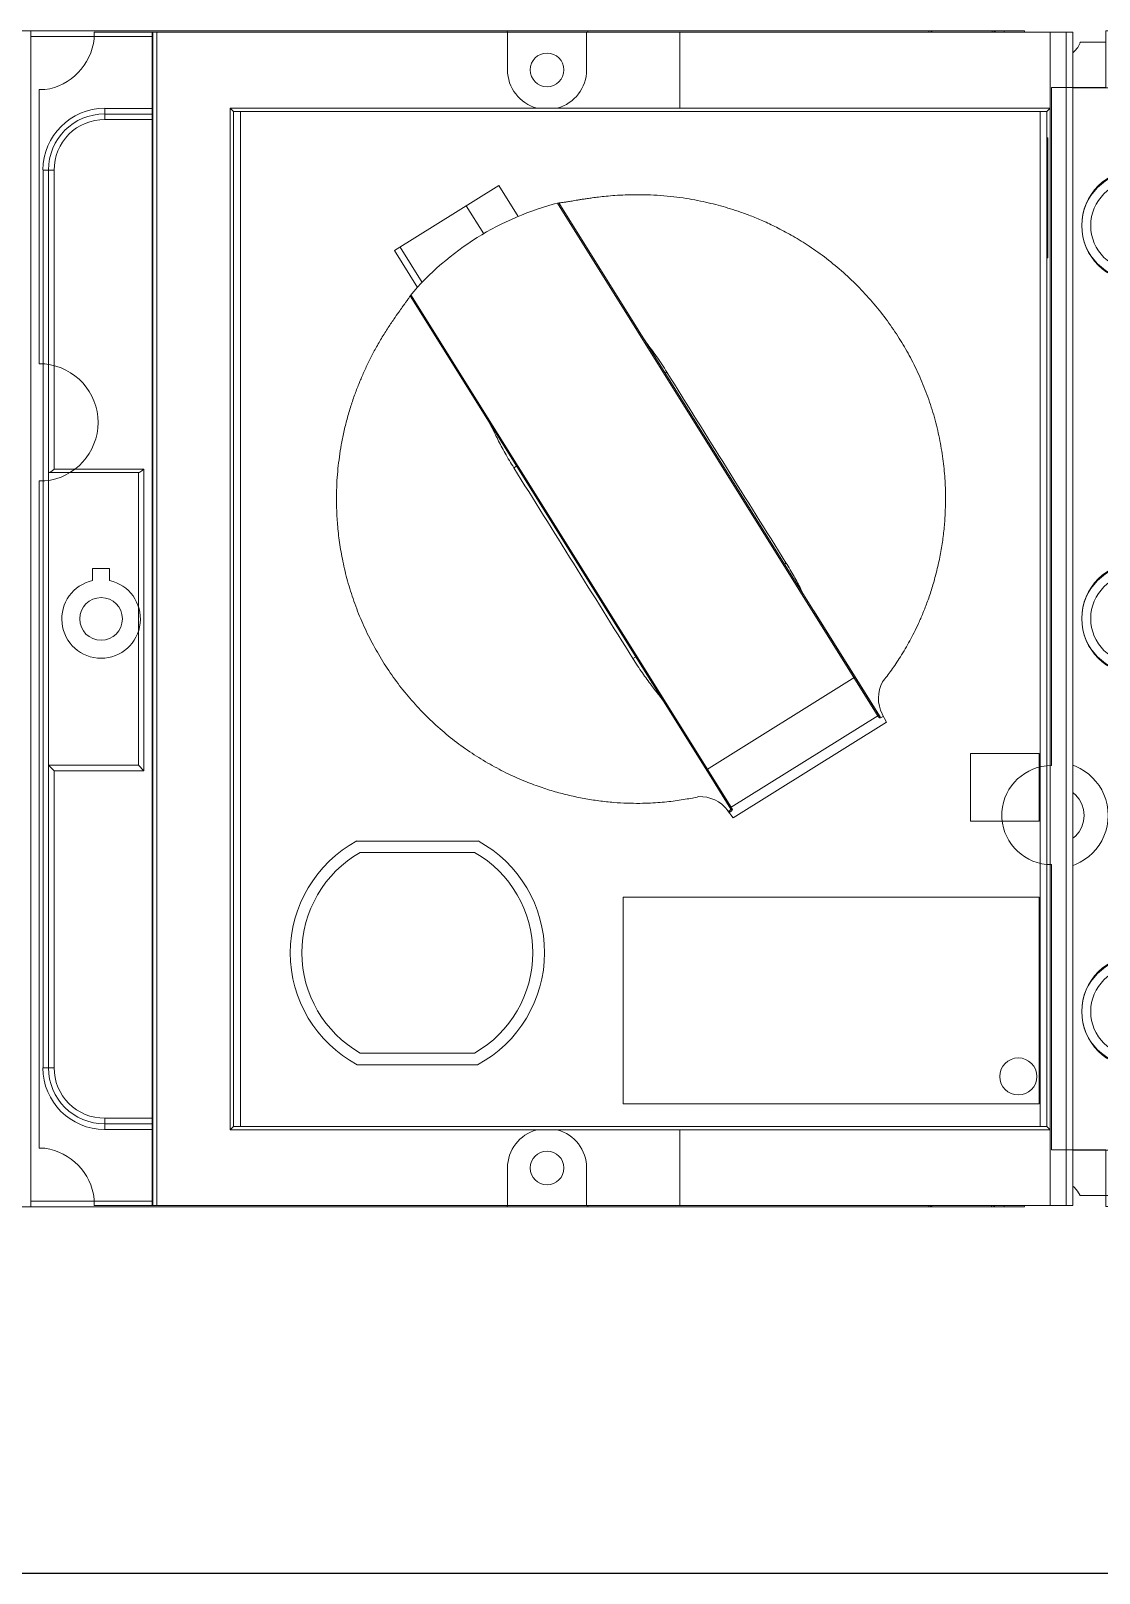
# Model space of a CAD drawing. Header units: millimetres. Extents: x 37984 to 70752, y 14140 to 37584.
# Drawn here: x 45511.4 to 45606.5, y 24539.4 to 24676.8 of the extents above; entities that cross this region are included whole.
import ezdxf

# ---------------------------------------------------------------- set-up
doc = ezdxf.new("R2010")
doc.units = ezdxf.units.MM
doc.set_wipeout_variables(frame=1)
doc.layers.add('000-PI-Oprema', color=30, linetype='Continuous', lineweight=5)
doc.layers.add('002-PI-Kabelska kanalica', color=150, linetype='Continuous')

# ---------------------------------------------------------------- blocks, each defined once
blk = doc.blocks.new('*U527')
at = {"layer": '002-PI-Kabelska kanalica'}
blk.add_line((-20, -100), (-20, 791), dxfattribs=at)
blk = doc.blocks.new('NSX160F C16F3TM100')
at = {"layer": '000-PI-Oprema'}
for p, q in [((45035.66, 41047.34), (45035.66, 41053.35)), ((44937.01, 41044.6), (44937.01, 41051.6)), ((45031.61, 41044.6), (45031.61, 41051.6)), ((44932.93, 41047.35), (44932.93, 41049.6)), ((44936.98, 41049.6), (44936.98, 41044.6)), ((44932.96, 41047.34), (44933.01, 41047.36)), ((44936.95, 41044.6), (44996.68, 41044.6)), ((44996.76, 41044.1), (44937.39, 41044.1)), ((44997.06, 41045.1), (44997.19, 41044.57)), ((45006.43, 41044.57), (45006.56, 41045.1)), ((45031.23, 41044.1), (45006.86, 41044.1)), ((45006.93, 41044.6), (45031.66, 41044.6)), ((44931.93, 40922.59), (44931.93, 41042.4)), ((45036.66, 40922.6), (45036.66, 41042.4)), ((44931.93, 41040.6), (44934.35, 41040.6)), ((44932.43, 41040.02), (44932.43, 41003.52)), ((44932.43, 41040.02), (44932.8, 41040.02)), ((44932.8, 41040.02), (44932.84, 41039.52)), ((45036.66, 41040.6), (45034.26, 41040.6)), ((45035.74, 41039.53), (45035.82, 41040.02)), ((45035.82, 41040.02), (45036.22, 41039.97)), ((45036.16, 41039.48), (45036.22, 41039.97)), ((44932.84, 41039.52), (44931.93, 41039.52)), ((45035.74, 41039.53), (45036.16, 41039.48)), ((45036.16, 41003.52), (45036.16, 41039.48)), ((45036.66, 41039.48), (45036.16, 41039.48)), ((44932.43, 41034.4), (45036.16, 41034.4)), ((45036.66, 41033.9), (44931.93, 41033.9)), ((44944.33, 41027.37), (44944.33, 41028.17)), ((44944.33, 41028.17), (45024.28, 41028.17)), ((45024.28, 41027.67), (44944.33, 41027.67)), ((45024.28, 41027.37), (45024.28, 41028.17)), ((44944.34, 41027.37), (45024.28, 41027.37)), ((44938.84, 41001.82), (44938.84, 41022.67)), ((44939.64, 41022.67), (44938.84, 41022.67)), ((44939.34, 41022.67), (44939.34, 41001.94)), ((44939.64, 41001.21), (44939.64, 41022.67)), ((45028.98, 41022.67), (45028.98, 41001.21)), ((45028.98, 41022.67), (45029.78, 41022.67)), ((45029.28, 41001.94), (45029.28, 41022.67)), ((45029.78, 41022.67), (45029.78, 41001.82)), ((44977.06, 41019.44), (44977.06, 40973.54)), ((44977.06, 41019.44), (44991.56, 41019.44)), ((44991.56, 40973.54), (44991.56, 41019.44)), ((44977.06, 41015.68), (44991.56, 41015.68)), ((44977.06, 41009.03), (44991.56, 41009.03)), ((44931.93, 41003.52), (44935.41, 41003.52)), ((44937.52, 41003.94), (44936.94, 41003.18)), ((44938.71, 41003.04), (44937.52, 41003.94)), ((44938.14, 41002.27), (44938.53, 41002.79)), ((44938.53, 41002.79), (44938.71, 41003.04)), ((45033.21, 41003.52), (45036.66, 41003.52)), ((44934.85, 41002.61), (44934.85, 41000.72)), ((44935.97, 41000.72), (44935.97, 41002.61)), ((45032.65, 41002.61), (45032.65, 41000.72)), ((45033.77, 41000.72), (45033.77, 41002.61)), ((44933.28, 41000.4), (44933.28, 40999.4)), ((44934.54, 41000.4), (44933.28, 41000.4)), ((44937.53, 41000.4), (44936.27, 41000.4)), ((44937.53, 40999.4), (44937.53, 41000.4)), ((45032.34, 41000.4), (45031.08, 41000.4)), ((45031.08, 41000.4), (45031.08, 40999.4)), ((45035.33, 41000.4), (45034.07, 41000.4)), ((45035.33, 40999.4), (45035.33, 41000.4)), ((44933.28, 40999.4), (44934.54, 40999.4)), ((44934.85, 40999.07), (44934.85, 40997.19)), ((44935.97, 40997.19), (44935.97, 40999.07)), ((44936.27, 40999.4), (44937.53, 40999.4)), ((44939.84, 40960.52), (44939.84, 40999.9)), ((45028.78, 40960.52), (45028.78, 40999.9)), ((45031.08, 40999.4), (45032.34, 40999.4)), ((45032.65, 40999.07), (45032.65, 40997.19)), ((45033.77, 40997.19), (45033.77, 40999.07)), ((45034.07, 40999.4), (45035.33, 40999.4)), ((44938.84, 40960.52), (44938.84, 40997.98)), ((44939.34, 40997.85), (44939.34, 40960.52)), ((45029.28, 40960.52), (45029.28, 40997.85)), ((45029.78, 40997.98), (45029.78, 40960.52)), ((45030.48, 40997.52), (45029.9, 40996.76)), ((44932.8, 40996.28), (44931.93, 40996.35)), ((44932.43, 40996.31), (44932.43, 40953.95)), ((44932.8, 40996.28), (44935.41, 40996.28)), ((45029.9, 40996.76), (45031.1, 40995.85)), ((45031.1, 40995.85), (45031.68, 40996.62)), ((45033.21, 40996.28), (45035.81, 40996.28)), ((45036.66, 40996.34), (45035.81, 40996.28)), ((45036.16, 40953.95), (45036.16, 40996.3)), ((44977.61, 40989.78), (44977.61, 40967.64)), ((44978.61, 40989.9), (44978.61, 40983.12)), ((44990.01, 40989.9), (44978.61, 40989.9)), ((44990.01, 40983.12), (44990.01, 40989.9)), ((44991.01, 40967.64), (44991.01, 40989.78)), ((44990.01, 40986.69), (44978.61, 40986.69)), ((44978.61, 40983.62), (44990.01, 40983.62)), ((44978.41, 40983.11), (44978.41, 40966.84)), ((44990.01, 40983.12), (44978.61, 40983.12)), ((44990.21, 40966.84), (44990.21, 40983.11)), ((44978.41, 40979.98), (44990.21, 40979.98)), ((44977.61, 40976.37), (44977.06, 40976.37)), ((44991.56, 40976.37), (44991.01, 40976.37)), ((44977.06, 40973.54), (44977.61, 40973.54)), ((44991.01, 40973.54), (44991.56, 40973.54)), ((44978.41, 40966.84), (44990.21, 40966.84)), ((44970.98, 40964.02), (44997.84, 40964.02)), ((44970.98, 40956.03), (44970.98, 40964.02)), ((44971.28, 40955.53), (44971.28, 40963.56)), ((44997.34, 40963.52), (44971.28, 40963.52)), ((44997.34, 40963.52), (44997.84, 40964.02)), ((44997.34, 40955.53), (44997.34, 40963.52)), ((44997.84, 40964.02), (44997.84, 40956.03)), ((44939.84, 40960.52), (44938.84, 40960.52)), ((45029.78, 40960.52), (45028.78, 40960.52)), ((44944.33, 40956.03), (44944.33, 40955.03)), ((44970.98, 40956.03), (44944.34, 40956.03)), ((44997.34, 40955.53), (44997.84, 40956.03)), ((45024.28, 40956.03), (44997.84, 40956.03)), ((45024.28, 40956.03), (45024.28, 40955.03)), ((44944.33, 40955.53), (45024.28, 40955.53)), ((45024.28, 40955.03), (44944.33, 40955.03)), ((45036.66, 40953.95), (44931.93, 40953.95))]:
    blk.add_line(p, q, dxfattribs=at)
for centre, radius in [((44949.28, 41052.3), 4), ((44984.28, 41052.3), 4), ((45019.28, 41052.3), 4), ((45001.81, 41045.1), 2.6), ((44935.41, 40999.9), 2.86), ((45033.21, 40999.9), 2.86)]:
    blk.add_circle(centre, radius, dxfattribs=at)
for centre, radius, start, end in [((44949.28, 41052.5), 5, 180, 0), ((44984.28, 41052.5), 5, 180, 0), ((45019.28, 41052.5), 5, 180, 0), ((45001.81, 41045.1), 4.75, 0, 180), ((44931.93, 41045), 2.6, 270.0345, 65.3479), ((44931.82, 41045.03), 2.58, 63.8114, 64.5062), ((45036.78, 41045), 2.6, 115.6384, 267.2443), ((44931.81, 41045.1), 5.17, 281.0087, 354.4501), ((44931.81, 41045.1), 5.67, 280.5107, 349.8418), ((44924.96, 41033.72), 16.19, 39.8734, 42.2194), ((45001.81, 41045.1), 5.15, 185.5715, 354.4285), ((45001.81, 41045.1), 4.65, 186.5624, 353.4375), ((45043.77, 41033.62), 16.34, 137.7915, 140.1157), ((45036.81, 41045.1), 5.67, 190.1582, 259.158), ((45036.81, 41045.1), 5.17, 185.5499, 258.9913), ((44932.43, 41039.52), 0.5, 90, 180), ((45036.16, 41039.48), 0.5, 0, 82.6857), ((44932.43, 41033.9), 0.5, 90, 180), ((45036.16, 41033.9), 0.5, 0, 90), ((44944.33, 41022.67), 5.49, 89.9939, 179.998), ((44944.33, 41022.67), 4.99, 89.997, 180.0037), ((45024.28, 41022.67), 5.49, 359.9939, 89.998), ((45024.28, 41022.67), 4.99, 359.997, 90.0037), ((44944.33, 41022.67), 4.69, 89.9701, 180.0231), ((45024.28, 41022.67), 4.69, 359.9702, 90.023), ((44935.41, 40999.9), 3.62, 64.9644, 90), ((45033.21, 40999.9), 3.62, 90, 221.0356), ((44935.41, 40999.9), 2.77, 78.2703, 101.7297), ((44935.41, 40999.9), 3.62, 270, 41.0356), ((44947.33, 40969.22), 33.68, 103.7227, 104.5999), ((44935.41, 40999.9), 3.93, 330.7853, 29.2147), ((44935.41, 40999.9), 4.43, 332.5175, 27.4825), ((45033.21, 40999.9), 4.43, 152.5175, 207.4825), ((45021.12, 40968.57), 34.35, 75.4086, 76.2687), ((45033.21, 40999.9), 3.93, 150.7853, 209.2147), ((45033.21, 40999.9), 2.77, 78.2703, 101.7297), ((44935.41, 40999.9), 1, 124.2289, 150), ((44935.41, 40999.9), 1, 30, 55.7711), ((45033.21, 40999.9), 1, 124.2289, 150), ((45033.21, 40999.9), 1, 30, 55.7711), ((44935.41, 40999.9), 1, 210, 235.7711), ((44935.41, 40999.9), 1, 304.2289, 330), ((45033.21, 40999.9), 1, 210, 235.7711), ((45033.21, 40999.9), 1, 304.2289, 330), ((44947.49, 41031.23), 34.35, 255.4086, 256.2687), ((45021.29, 41030.57), 33.68, 283.7227, 284.5999), ((44935.41, 40999.9), 2.77, 258.2703, 281.7297), ((45033.21, 40999.9), 3.62, 244.9644, 270), ((45033.21, 40999.9), 2.77, 258.2703, 281.7297), ((44978.61, 40985.64), 4.26, 90.0536, 103.6308), ((44990, 40985.64), 4.26, 76.3687, 89.949), ((44978.61, 40981.7), 1.42, 89.9897, 98.091), ((44990.01, 40981.7), 1.42, 81.9173, 90.002), ((44978.41, 40967.64), 0.8, 180, 270), ((44990.21, 40967.64), 0.8, 270, 0), ((44944.33, 40960.52), 5.5, 179.9883, 269.9587), ((44944.33, 40960.52), 5, 179.9983, 269.9926), ((44944.33, 40960.52), 4.5, 179.9877, 270.0155), ((45024.28, 40960.52), 4.5, 269.9837, 0.0101), ((45024.28, 40960.52), 5.5, 269.9883, 359.9587), ((45024.28, 40960.52), 5, 269.9982, 359.9925)]:
    blk.add_arc(centre, radius, start, end, dxfattribs=at)
for points, knots in [([(44977.61, 40985.57), (44977.61, 40985.71), (44977.66, 40985.98), (44977.87, 40986.35), (44978.19, 40986.62), (44978.47, 40986.69), (44978.61, 40986.69)], [0, 0, 0, 0, 0.251409, 0.499988, 0.748546, 1, 1, 1, 1]), ([(44990.01, 40986.69), (44990.15, 40986.69), (44990.43, 40986.62), (44990.75, 40986.35), (44990.96, 40985.98), (44991.01, 40985.71), (44991.01, 40985.57)], [0, 0, 0, 0, 0.251711, 0.500243, 0.748648, 1, 1, 1, 1]), ([(44977.89, 40983.33), (44977.99, 40983.42), (44978.21, 40983.57), (44978.48, 40983.62), (44978.61, 40983.62)], [0, 0, 0, 0, 0.496866, 1, 1, 1, 1]), ([(44990.01, 40983.62), (44990.14, 40983.62), (44990.41, 40983.57), (44990.63, 40983.42), (44990.73, 40983.33)], [0, 0, 0, 0, 0.503134, 1, 1, 1, 1]), ([(44977.61, 40982.66), (44977.61, 40982.79), (44977.66, 40983.04), (44977.8, 40983.24), (44977.89, 40983.33)], [0, 0, 0, 0, 0.496863, 1, 1, 1, 1]), ([(44977.61, 40982.16), (44977.61, 40982.28), (44977.65, 40982.51), (44977.82, 40982.8), (44978.09, 40983.02), (44978.3, 40983.09), (44978.41, 40983.11)], [0, 0, 0, 0, 0.25473, 0.508133, 0.758057, 1, 1, 1, 1]), ([(44990.21, 40983.11), (44990.32, 40983.09), (44990.53, 40983.02), (44990.79, 40982.8), (44990.97, 40982.51), (44991.01, 40982.28), (44991.01, 40982.16)], [0, 0, 0, 0, 0.241935, 0.49187, 0.745282, 1, 1, 1, 1]), ([(44990.73, 40983.33), (44990.81, 40983.24), (44990.96, 40983.04), (44991.01, 40982.79), (44991.01, 40982.66)], [0, 0, 0, 0, 0.503137, 1, 1, 1, 1]), ([(44978.41, 40979.98), (44978.3, 40979.98), (44978.1, 40979.94), (44977.83, 40979.77), (44977.65, 40979.52), (44977.61, 40979.32), (44977.61, 40979.22)], [0, 0, 0, 0, 0.255811, 0.508261, 0.755872, 1, 1, 1, 1]), ([(44990.21, 40979.98), (44990.31, 40979.98), (44990.52, 40979.94), (44990.79, 40979.77), (44990.97, 40979.52), (44991.01, 40979.32), (44991.01, 40979.22)], [0, 0, 0, 0, 0.255811, 0.508261, 0.755872, 1, 1, 1, 1]), ([(44971.19, 40963.72), (44971.18, 40963.74), (44971.11, 40963.84), (44971.03, 40963.94), (44970.98, 40964.02)], [0, 0, 0, 0, 0.233527, 1, 1, 1, 1]), ([(44971.28, 40963.56), (44971.28, 40963.57), (44971.27, 40963.59), (44971.24, 40963.65), (44971.22, 40963.69), (44971.19, 40963.72)], [0, 0, 0, 0, 0.178263, 0.411931, 1, 1, 1, 1]), ([(44971.2, 40955.73), (44971.18, 40955.76), (44971.11, 40955.86), (44971.03, 40955.95), (44970.98, 40956.03)], [0, 0, 0, 0, 0.233104, 1, 1, 1, 1]), ([(44971.28, 40955.57), (44971.28, 40955.58), (44971.27, 40955.61), (44971.24, 40955.66), (44971.22, 40955.7), (44971.2, 40955.73)], [0, 0, 0, 0, 0.178581, 0.412097, 1, 1, 1, 1])]:
    blk.add_open_spline(points, degree=3, knots=knots, dxfattribs=at)
blk = doc.blocks.new('LV429337T')
at = {"layer": '000-PI-Oprema'}
for p, q in [((45912.73, 38133.85), (45912.73, 38133.35)), ((45972.16, 38133.85), (45912.73, 38133.85)), ((45972.16, 38133.85), (45972.16, 38133.35)), ((45982.57, 38133.85), (45982.57, 38133.35)), ((46007.01, 38133.85), (45982.57, 38133.85)), ((46007.01, 38133.85), (46007.01, 38133.35)), ((45964.36, 38129.1), (45963.28, 38129.1)), ((45964.36, 38127.6), (45964.36, 38129.1)), ((45907.61, 38128.97), (45908.19, 38128.97)), ((46012.11, 38128.98), (46011.53, 38128.98)), ((45963.28, 38127.6), (45964.36, 38127.6))]:
    blk.add_line(p, q, dxfattribs=at)
blk.add_circle((45959.86, 38128.35), 1.9, dxfattribs=at)
for centre, radius, start, end in [((45907.61, 38134.1), 5.17, 276.4253, 351.6588), ((45977.36, 38133.85), 5.23, 185.4875, 354.5125), ((46012.11, 38134.1), 5.16, 188.3625, 263.5584), ((45959.86, 38128.35), 3.5, 12.3736, 347.6264)]:
    blk.add_arc(centre, radius, start, end, dxfattribs=at)
blk.add_wipeout([(45907.61, 38123.79), (46012.11, 38123.79), (46012.11, 38041.85), (45907.61, 38041.85)]).dxf.layer = '000-PI-Oprema'
for p, q in [((45907.61, 38041.85), (45907.61, 38128.97)), ((46012.11, 38041.85), (46012.11, 38128.98)), ((45907.61, 38123.79), (46012.11, 38123.79)), ((45907.61, 38123.74), (46012.11, 38123.74)), ((46012.11, 38123.38), (45907.61, 38123.38)), ((45914.36, 38043.85), (45914.36, 38116.85)), ((45914.36, 38116.85), (45914.66, 38116.56)), ((45914.36, 38116.85), (46005.36, 38116.85)), ((46005.36, 38116.85), (46005.06, 38116.56)), ((46005.36, 38043.85), (46005.36, 38116.85)), ((45914.66, 38116.55), (45914.66, 38044.15)), ((45914.66, 38116.55), (46005.06, 38116.55)), ((46005.06, 38115.95), (45914.66, 38115.95)), ((46005.06, 38044.15), (46005.06, 38116.55)), ((45920.16, 38105.55), (45920.16, 38094.83)), ((45921.2, 38095.1), (45921.2, 38105.29)), ((45939.06, 38105.29), (45939.06, 38095.1)), ((45940.08, 38094.8), (45940.08, 38105.59)), ((45989.39, 38100.19), (45992.67, 38102.23)), ((45992.97, 38101.74), (45989.83, 38099.78)), ((45998.47, 38092.93), (45992.67, 38102.23)), ((45988.65, 38100.84), (45943.05, 38072.36)), ((45943.08, 38072.26), (45988.73, 38100.77)), ((45994.17, 38094.28), (45996.66, 38095.84)), ((45907.61, 38092.17), (45910.96, 38092.17)), ((45995.71, 38091.21), (45998.47, 38092.93)), ((46012.11, 38092.17), (46008.76, 38092.17)), ((45973.48, 38091.36), (45973.32, 38091.61)), ((45951.17, 38059.16), (45996.89, 38087.71)), ((45951.3, 38059.12), (45996.91, 38087.61)), ((45996.92, 38087.59), (45985.53, 38080.48)), ((45907.61, 38085.13), (45910.96, 38085.13)), ((46012.11, 38085.13), (46008.76, 38085.13)), ((45916.66, 38081.86), (45916.66, 38044.85)), ((45935.07, 38081.86), (45916.66, 38081.86)), ((45935.07, 38044.85), (45935.07, 38081.86)), ((45956.33, 38081.01), (45956.49, 38080.75)), ((45984.44, 38079.8), (45985.49, 38080.47)), ((45981.83, 38077.98), (45981.74, 38078.13)), ((45907.61, 38076.83), (45914.36, 38076.83)), ((46005.36, 38076.83), (46012.11, 38076.83)), ((45942.93, 38072.29), (45946.42, 38074.47)), ((45954.68, 38061.24), (45946.42, 38074.47)), ((45942.15, 38072.07), (45942.81, 38072.58)), ((45942.15, 38072.07), (45950.66, 38058.44)), ((45942.61, 38072.42), (45942.61, 38072.42)), ((45942.61, 38072.42), (45942.61, 38072.41)), ((45942.96, 38072.31), (45942.93, 38072.29)), ((45942.99, 38072.32), (45942.96, 38072.31)), ((45942.99, 38072.32), (45942.96, 38072.31)), ((45943.05, 38072.36), (45942.99, 38072.32)), ((45943.02, 38072.22), (45943.08, 38072.26)), ((45943.02, 38072.22), (45943.09, 38072.26)), ((45943.12, 38072.4), (45943.03, 38072.35)), ((45951.24, 38059.21), (45943.08, 38072.26)), ((45964.75, 38067.52), (45964.84, 38067.37)), ((45964.84, 38067.37), (45964.87, 38067.39)), ((45960.57, 38064.89), (45951.15, 38059.01)), ((45951.17, 38059.16), (45951.24, 38059.21)), ((45951.39, 38058.82), (45950.66, 38058.44)), ((45984.85, 38057.3), (45984.66, 38057.18)), ((45941.86, 38050.95), (45947.86, 38050.95)), ((45941.86, 38044.85), (45941.86, 38050.95)), ((45947.86, 38050.95), (45947.86, 38044.85)), ((45914.36, 38043.85), (45914.66, 38044.15)), ((45914.66, 38044.75), (46005.06, 38044.75)), ((46005.06, 38044.15), (45914.66, 38044.15)), ((45916.66, 38044.85), (45935.07, 38044.85)), ((45947.86, 38044.85), (45941.86, 38044.85)), ((45992.03, 38044.13), (45992.01, 38044.08)), ((45992.01, 38044.08), (46002.71, 38044.08)), ((46002.71, 38044.13), (45992.03, 38044.13)), ((46002.71, 38044.08), (46002.71, 38044.13)), ((46005.06, 38044.15), (46005.36, 38043.85)), ((45907.61, 38043.85), (46012.11, 38043.85)), ((45907.61, 38042.45), (46012.11, 38042.45)), ((45907.61, 38041.85), (46012.11, 38041.85))]:
    blk.add_line(p, q, dxfattribs=at)
for centre, radius in [((45910.96, 38088.65), 1.5), ((46008.76, 38088.65), 1.5), ((45919.11, 38046.7), 1.65)]:
    blk.add_circle(centre, radius, dxfattribs=at)
for centre, radius, start, end in [((45930.13, 38100.19), 11.32, 28.4572, 151.7288), ((45930.13, 38100.19), 10.28, 29.691, 150.309), ((45972.14, 38081.33), 25.56, 49.7802, 49.8164), ((45972.14, 38081.33), 25.56, 14.2297, 49.7646), ((45930.13, 38100.19), 11.32, 208.2712, 331.5428), ((45930.13, 38100.19), 10.28, 209.691, 330.309), ((45940.94, 38075.04), 3.1, 307.1542, 2.2131), ((45943.17, 38072.32), 0.1, 121.996, 211.9995), ((45941.87, 38106.38), 45.31, 296.4469, 297.1138), ((45951.32, 38059.26), 0.1, 211.9706, 301.976), ((45952.8, 38056.09), 3.06, 61.4681, 117.3375)]:
    blk.add_arc(centre, radius, start, end, dxfattribs=at)
for centre, start_param, end_param in [((45910.96, 38088.65), -2.880063, -1.570796), ((46008.76, 38088.65), -1.570796, -0.26153), ((45910.96, 38088.65), 1.570796, 2.879911), ((46008.76, 38088.65), 0.261682, 1.570796)]:
    blk.add_ellipse(centre, major_axis=(-3.52, 0), ratio=0.999924, start_param=start_param, end_param=end_param, dxfattribs=at)
for points, knots in [([(45988.63, 38100.85), (45988.6, 38100.87), (45988.54, 38100.9), (45988.43, 38100.97), (45988.3, 38101.06), (45988.13, 38101.18), (45987.9, 38101.34), (45987.58, 38101.57), (45987.13, 38101.89), (45986.49, 38102.34), (45985.67, 38102.88), (45984.73, 38103.47), (45983.75, 38104.02), (45982.79, 38104.52), (45981.85, 38104.96), (45980.89, 38105.37), (45979.89, 38105.76), (45978.81, 38106.13), (45977.66, 38106.46), (45976.51, 38106.75), (45975.38, 38106.97), (45974.3, 38107.14), (45973.24, 38107.27), (45972.15, 38107.36), (45970.97, 38107.4), (45969.67, 38107.39), (45968.22, 38107.31), (45966.64, 38107.14), (45964.96, 38106.84), (45963.21, 38106.42), (45961.43, 38105.86), (45959.65, 38105.17), (45957.92, 38104.35), (45956.26, 38103.41), (45954.66, 38102.36), (45953.15, 38101.19), (45951.71, 38099.92), (45950.38, 38098.55), (45949.14, 38097.09), (45948.01, 38095.55), (45947.02, 38093.95), (45946.16, 38092.35), (45945.46, 38090.79), (45944.9, 38089.32), (45944.47, 38087.96), (45944.13, 38086.66), (45943.86, 38085.35), (45943.65, 38084.04), (45943.51, 38082.75), (45943.44, 38081.54), (45943.43, 38080.44), (45943.45, 38079.47), (45943.51, 38078.61), (45943.58, 38077.81), (45943.68, 38077.07), (45943.79, 38076.37), (45943.9, 38075.74), (45943.99, 38075.35), (45944.03, 38075.16)], [0, 0, 0, 0, 0.001432, 0.003332, 0.005598, 0.008505, 0.012457, 0.018033, 0.026055, 0.037473, 0.052535, 0.069713, 0.086737, 0.102661, 0.117857, 0.133048, 0.148891, 0.16586, 0.183845, 0.201872, 0.218914, 0.234884, 0.250425, 0.266412, 0.283695, 0.30293, 0.32448, 0.348212, 0.373548, 0.400256, 0.428202, 0.456666, 0.485031, 0.513308, 0.541646, 0.570031, 0.598396, 0.626754, 0.655229, 0.683674, 0.711587, 0.738715, 0.764556, 0.787891, 0.808558, 0.828016, 0.847662, 0.867732, 0.887334, 0.905408, 0.921626, 0.936005, 0.948642, 0.960216, 0.971442, 0.982172, 0.991624, 1, 1, 1, 1]), ([(45973.32, 38091.61), (45973.75, 38091.88), (45974.39, 38092.26), (45975.24, 38092.72), (45975.83, 38093.03), (45976.36, 38093.29), (45976.81, 38093.51), (45977.13, 38093.67), (45977.34, 38093.78), (45977.42, 38093.83), (45977.46, 38093.85)], [0, 0, 0, 0, 0.323493, 0.475764, 0.616775, 0.742797, 0.850497, 0.937007, 0.971561, 1, 1, 1, 1]), ([(45984.85, 38057.3), (45985.38, 38057.63), (45986.43, 38058.35), (45987.93, 38059.53), (45989.37, 38060.84), (45990.72, 38062.25), (45991.96, 38063.74), (45993.04, 38065.25), (45993.93, 38066.69), (45994.66, 38068.03), (45995.24, 38069.26), (45995.71, 38070.38), (45996.09, 38071.39), (45996.39, 38072.31), (45996.65, 38073.2), (45996.88, 38074.09), (45997.09, 38075.02), (45997.28, 38076.03), (45997.43, 38077.11), (45997.55, 38078.26), (45997.63, 38079.44), (45997.65, 38080.58), (45997.63, 38081.64), (45997.58, 38082.56), (45997.51, 38083.36), (45997.44, 38084.03), (45997.37, 38084.59), (45997.3, 38085.05), (45997.25, 38085.43), (45997.19, 38085.76), (45997.15, 38086.05), (45997.1, 38086.3), (45997.06, 38086.53), (45997.03, 38086.73), (45997, 38086.9), (45996.98, 38087.06), (45996.95, 38087.21), (45996.94, 38087.35), (45996.92, 38087.47), (45996.92, 38087.55), (45996.92, 38087.59), (45996.92, 38087.59)], [0, 0, 0, 0, 0.053824, 0.109352, 0.165053, 0.221288, 0.277787, 0.331936, 0.380806, 0.424308, 0.463352, 0.498082, 0.528752, 0.556348, 0.58238, 0.608339, 0.635463, 0.664696, 0.696424, 0.730145, 0.764571, 0.798012, 0.828661, 0.855405, 0.878208, 0.897454, 0.913544, 0.926845, 0.937742, 0.947003, 0.955304, 0.962794, 0.969354, 0.975012, 0.980037, 0.984689, 0.989018, 0.992975, 0.996542, 0.999663, 1, 1, 1, 1]), ([(45952.5, 38078.27), (45952.54, 38078.29), (45952.62, 38078.35), (45952.81, 38078.48), (45953.09, 38078.7), (45953.49, 38079.01), (45954.14, 38079.51), (45954.88, 38080.05), (45955.68, 38080.6), (45956.11, 38080.87), (45956.33, 38081.01)], [0, 0, 0, 0, 0.028331, 0.062777, 0.149087, 0.256623, 0.382537, 0.675912, 0.836111, 1, 1, 1, 1]), ([(45984.44, 38079.8), (45984.05, 38079.5), (45983.2, 38078.87), (45982.31, 38078.28), (45981.83, 38077.98)], [0, 0, 0, 0, 0.469137, 1, 1, 1, 1]), ([(45942.61, 38072.41), (45942.65, 38072.37), (45942.71, 38072.3), (45942.78, 38072.22), (45942.83, 38072.18), (45942.86, 38072.16), (45942.88, 38072.15), (45942.89, 38072.15), (45942.9, 38072.15)], [0, 0, 0, 0, 0.413864, 0.715316, 0.824394, 0.906432, 0.963121, 1, 1, 1, 1]), ([(45942.88, 38072.3), (45942.87, 38072.31), (45942.84, 38072.33), (45942.78, 38072.39), (45942.73, 38072.45), (45942.7, 38072.49)], [0, 0, 0, 0, 0.164425, 0.385359, 1, 1, 1, 1]), ([(45942.93, 38072.29), (45942.92, 38072.29), (45942.9, 38072.29), (45942.89, 38072.3), (45942.88, 38072.3)], [0, 0, 0, 0, 0.376976, 1, 1, 1, 1]), ([(45942.89, 38072.25), (45942.89, 38072.24), (45942.88, 38072.23), (45942.88, 38072.19), (45942.89, 38072.17), (45942.9, 38072.15)], [0, 0, 0, 0, 0.256957, 0.514015, 1, 1, 1, 1]), ([(45942.93, 38072.29), (45942.92, 38072.29), (45942.91, 38072.28), (45942.9, 38072.26), (45942.89, 38072.25)], [0, 0, 0, 0, 0.237009, 1, 1, 1, 1]), ([(45964.84, 38067.37), (45964.65, 38067.25), (45964.25, 38067), (45963.48, 38066.56), (45962.9, 38066.25), (45962.52, 38066.06)], [0, 0, 0, 0, 0.262458, 0.520202, 1, 1, 1, 1]), ([(45951.04, 38059.07), (45951.06, 38059.09), (45951.1, 38059.12), (45951.15, 38059.15), (45951.17, 38059.16)], [0, 0, 0, 0, 0.500851, 1, 1, 1, 1]), ([(45951.06, 38058.98), (45951.05, 38059), (45951.04, 38059.03), (45951.04, 38059.06), (45951.04, 38059.07)], [0, 0, 0, 0, 0.581997, 1, 1, 1, 1]), ([(45951.04, 38059.07), (45951.04, 38059.06), (45951.04, 38059.05), (45951.05, 38059.02), (45951.07, 38059.01), (45951.11, 38059), (45951.13, 38059), (45951.15, 38059.01)], [0, 0, 0, 0, 0.134401, 0.297426, 0.506507, 0.654921, 1, 1, 1, 1]), ([(45951.15, 38059.01), (45951.17, 38059.04), (45951.22, 38059.07), (45951.27, 38059.11), (45951.3, 38059.12)], [0, 0, 0, 0, 0.502852, 1, 1, 1, 1]), ([(45951.17, 38058.7), (45951.15, 38058.75), (45951.11, 38058.85), (45951.07, 38058.94), (45951.06, 38058.98)], [0, 0, 0, 0, 0.576386, 1, 1, 1, 1]), ([(45984.66, 38057.18), (45984.16, 38056.87), (45983.1, 38056.26), (45981.42, 38055.45), (45979.64, 38054.73), (45977.81, 38054.15), (45975.97, 38053.7), (45974.15, 38053.4), (45972.4, 38053.22), (45970.76, 38053.16), (45969.26, 38053.2), (45967.87, 38053.3), (45966.53, 38053.47), (45965.19, 38053.71), (45963.87, 38054.02), (45962.61, 38054.37), (45961.46, 38054.76), (45960.41, 38055.17), (45959.48, 38055.57), (45958.66, 38055.97), (45957.91, 38056.36), (45957.19, 38056.76), (45956.51, 38057.18), (45955.88, 38057.59), (45955.3, 38057.99), (45954.77, 38058.38), (45954.43, 38058.65), (45954.26, 38058.79)], [0, 0, 0, 0, 0.053857, 0.113086, 0.17262, 0.232105, 0.290597, 0.347695, 0.402676, 0.453539, 0.499266, 0.541342, 0.582579, 0.624809, 0.667159, 0.707733, 0.745544, 0.780222, 0.811439, 0.839254, 0.864893, 0.890123, 0.915185, 0.938671, 0.960046, 0.980315, 1, 1, 1, 1])]:
    blk.add_open_spline(points, degree=3, knots=knots, dxfattribs=at)
for points in [[(45973.32, 38091.61), (45967.66, 38088.07), (45961.99, 38084.54), (45956.33, 38081.01)], [(45964.87, 38067.39), (45970.52, 38070.92), (45976.17, 38074.45), (45981.83, 38077.98)], [(45942.9, 38072.15), (45942.94, 38072.17), (45942.98, 38072.2), (45943.02, 38072.22)]]:
    blk.add_open_spline(points, degree=3, dxfattribs=at)
blk = doc.blocks.new('LV429517')
at = {"layer": '000-PI-Oprema'}
for p, q in [((47879.24, 38468.75), (47879.24, 38470.9)), ((47879.24, 38470.9), (47909.24, 38470.9)), ((47889.24, 38470.9), (47889.24, 38468.75)), ((47899.24, 38468.75), (47899.24, 38470.9)), ((47909.24, 38470.9), (47909.24, 38468.75)), ((47914.24, 38468.75), (47914.24, 38470.9)), ((47914.24, 38470.9), (47944.24, 38470.9)), ((47924.24, 38470.9), (47924.24, 38468.75)), ((47934.24, 38468.75), (47934.24, 38470.9)), ((47944.24, 38470.9), (47944.24, 38468.75)), ((47949.24, 38468.75), (47949.24, 38470.9)), ((47949.24, 38470.9), (47979.24, 38470.9)), ((47959.24, 38470.9), (47959.24, 38468.75)), ((47969.24, 38468.75), (47969.24, 38470.9)), ((47979.24, 38470.9), (47979.24, 38468.75)), ((47876.89, 38393.35), (47876.89, 38468.75)), ((47876.89, 38468.75), (47911.36, 38468.75)), ((47911.36, 38456.13), (47911.36, 38468.75)), ((47912.36, 38468.75), (47912.36, 38456.09)), ((47912.36, 38468.75), (47946.36, 38468.75)), ((47946.36, 38456.13), (47946.36, 38468.75)), ((47947.36, 38468.75), (47947.36, 38456.09)), ((47947.36, 38468.75), (47981.59, 38468.75)), ((47981.59, 38393.35), (47981.59, 38468.75)), ((47876.89, 38468.26), (47911.36, 38468.26)), ((47911.36, 38468.15), (47912.36, 38468.15)), ((47912.36, 38468.26), (47946.36, 38468.26)), ((47946.36, 38468.15), (47947.36, 38468.15)), ((47947.36, 38468.26), (47981.59, 38468.26)), ((47911.36, 38396.65), (47911.36, 38449.37)), ((47912.36, 38449.41), (47912.36, 38396.65)), ((47946.36, 38396.65), (47946.36, 38449.37)), ((47947.36, 38449.41), (47947.36, 38396.65)), ((47981.59, 38420), (47876.89, 38420)), ((47879.39, 38407.3), (47879.39, 38406.05)), ((47883.39, 38407.3), (47879.39, 38407.3)), ((47883.39, 38406.05), (47883.39, 38407.3)), ((47979.09, 38407.3), (47975.09, 38407.3)), ((47975.09, 38407.3), (47975.09, 38406.05)), ((47979.09, 38406.05), (47979.09, 38407.3)), ((47880.59, 38405.31), (47880.59, 38406.3)), ((47880.59, 38406.3), (47882.19, 38406.3)), ((47882.19, 38406.3), (47882.19, 38405.31)), ((47976.29, 38406.3), (47977.89, 38406.3)), ((47976.29, 38405.31), (47976.29, 38406.3)), ((47977.89, 38406.3), (47977.89, 38405.31)), ((47943.74, 38403.6), (47934.74, 38403.6)), ((47934.74, 38403.6), (47934.74, 38398.4)), ((47943.74, 38398.4), (47943.74, 38403.6)), ((47958.74, 38403.6), (47949.74, 38403.6)), ((47949.74, 38403.6), (47949.74, 38398.4)), ((47958.74, 38398.4), (47958.74, 38403.6)), ((47882.29, 38402.4), (47880.48, 38402.4)), ((47934.74, 38402.4), (47937.09, 38402.4)), ((47941.61, 38401.6), (47943.74, 38401.6)), ((47941.61, 38398.85), (47941.61, 38401.6)), ((47949.74, 38401.6), (47951.86, 38401.6)), ((47951.86, 38401.6), (47951.86, 38398.85)), ((47956.39, 38402.4), (47958.74, 38402.4)), ((47976.18, 38402.4), (47977.99, 38402.4)), ((47938.59, 38398.4), (47938.59, 38400.9)), ((47954.85, 38400.9), (47954.85, 38398.4)), ((47889.44, 38398.6), (47889.44, 38396)), ((47899.04, 38396), (47899.04, 38398.6)), ((47924.44, 38398.6), (47924.44, 38396)), ((47934.04, 38396), (47934.04, 38398.6)), ((47934.74, 38398.4), (47943.74, 38398.4)), ((47943.74, 38398.85), (47941.61, 38398.85)), ((47951.86, 38398.85), (47949.74, 38398.85)), ((47949.74, 38398.4), (47958.74, 38398.4)), ((47959.44, 38398.6), (47959.44, 38396)), ((47969.04, 38396), (47969.04, 38398.6)), ((47912.36, 38396.65), (47911.36, 38396.65)), ((47947.36, 38396.65), (47946.36, 38396.65)), ((47876.89, 38393.35), (47881.94, 38393.35)), ((47881.94, 38388.5), (47881.94, 38393.35)), ((47981.59, 38393.35), (47976.54, 38393.35)), ((47976.54, 38393.35), (47976.54, 38388.5)), ((47881.94, 38388.5), (47942.33, 38388.5)), ((47976.54, 38388.5), (47951.15, 38388.5)), ((47946.45, 38384.1), (47947.03, 38384.1))]:
    blk.add_line(p, q, dxfattribs=at)
for centre, radius in [((47911.74, 38452.75), 3.4), ((47946.74, 38452.75), 3.4), ((47881.39, 38401.8), 1.1), ((47977.09, 38401.8), 1.1), ((47894.24, 38398.6), 0.87), ((47929.24, 38398.6), 0.87), ((47964.24, 38398.6), 0.87), ((47894.24, 38396), 0.87), ((47929.24, 38396), 0.87), ((47964.24, 38396), 0.87)]:
    blk.add_circle(centre, radius, dxfattribs=at)
for centre, radius, start, end in [((47881.39, 38401.8), 4.7, 115.1843, 163.2267), ((47881.39, 38401.8), 4.7, 196.7733, 64.8157), ((47881.39, 38401.8), 3.6, 102.8396, 77.1604), ((47977.09, 38401.8), 4.7, 115.1843, 343.2238), ((47977.09, 38401.8), 3.6, 102.8396, 77.1604), ((47977.09, 38401.8), 4.7, 16.7762, 64.8157), ((47894.24, 38398.6), 4.8, 0, 180), ((47929.24, 38398.6), 4.8, 0, 180), ((47964.24, 38398.6), 4.8, 0, 180), ((47937.09, 38400.9), 1.5, 0.0001, 89.9352), ((47956.36, 38400.89), 1.51, 88.9208, 179.4566), ((47894.24, 38396), 4.8, 180, 0), ((47929.24, 38396), 4.8, 180, 0), ((47964.24, 38396), 4.8, 180, 0), ((47946.74, 38388.5), 4.41, 180, 266.2081), ((47946.74, 38388.5), 4.41, 273.7919, 0)]:
    blk.add_arc(centre, radius, start, end, dxfattribs=at)

msp = doc.modelspace()

# ---------------------------------------------------------------- block references
at = {"rotation": 270}
msp.add_blockref('*U527', (45390.483, 24519.404), dxfattribs=at)
at = {"layer": '000-PI-Oprema', "rotation": 270}
msp.add_blockref('NSX160F C16F3TM100', (4557.484, 69608.7), dxfattribs=at)

# ---------------------------------------------------------------- next in the draw order: block references
at = {"layer": '000-PI-Oprema', "rotation": 90}
msp.add_blockref('LV429337T', (83646.035, -21335.47), dxfattribs=at)

# ---------------------------------------------------------------- next in the draw order: block references
at = {"layer": '000-PI-Oprema', "ltscale": 0.25, "rotation": 270}
msp.add_blockref('LV429517', (7213.782, 72553.655), dxfattribs=at)

doc.saveas('drawing.dxf')
